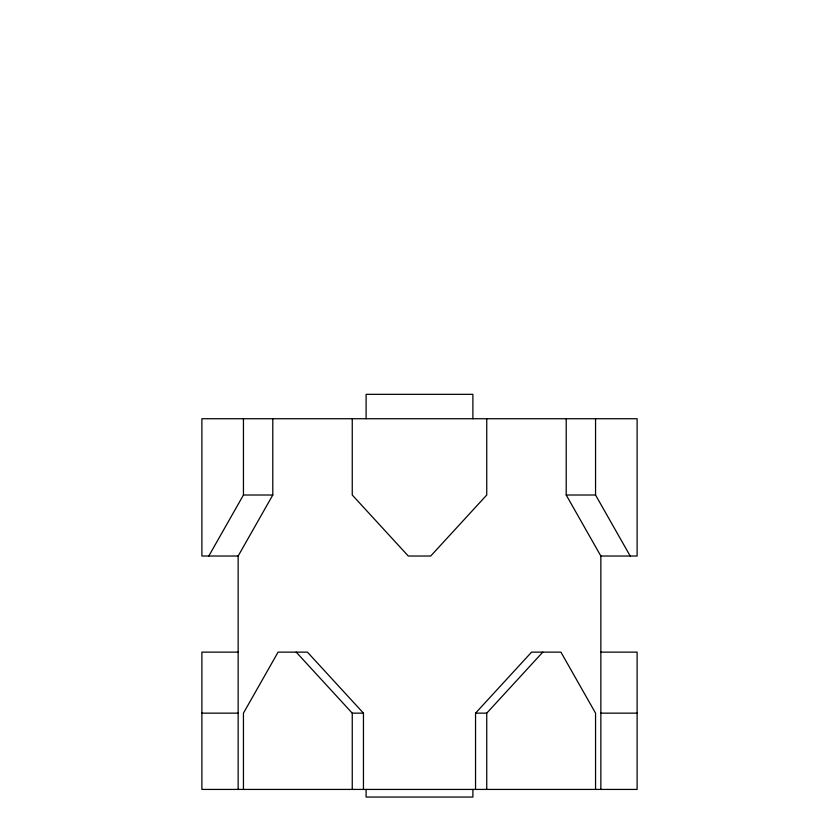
<?xml version="1.0" encoding="UTF-8"?>
<svg xmlns="http://www.w3.org/2000/svg" width="839" height="839" viewBox="0 0 839 839"><rect width="100%" height="100%" fill="white"/><g stroke="black" fill="none" stroke-linecap="round" stroke-linejoin="round"><path stroke-width="1.26" d="M208.806 556.026L243.446 495.01L243.446 418.734M272.79 418.734L272.79 495.01L238.15 556.026L201.884 556.026L201.884 418.734L637.116 418.734L637.116 556.026L600.85 556.026L566.21 495.01L566.21 418.734M475.545 789.426L475.545 713.15L531.58 652.134L560.924 652.134L595.554 713.15L595.554 789.426M486.746 789.426L486.746 713.15L542.791 652.134M243.446 495.01L272.79 495.01M566.21 495.01L595.554 495.01L630.194 556.026M238.15 652.134L201.884 652.134L201.884 789.426L637.116 789.426L637.116 652.134L600.85 652.134M201.884 713.15L238.15 713.15M296.209 652.134L352.254 713.15L363.455 713.15L363.455 789.426M475.545 713.15L486.746 713.15M600.85 713.15L637.116 713.15M363.455 713.15L307.42 652.134L278.076 652.134L243.446 713.15L243.446 789.426M600.85 555.649L600.85 789.426M595.554 418.734L595.554 495.01M486.746 418.734L486.746 495.01L430.711 556.026L408.289 556.026L352.254 495.01L352.254 418.734M472.892 418.734L472.892 394.33L366.108 394.33L366.108 418.734M472.892 789.426L472.892 797.05L366.108 797.05L366.108 789.426M352.254 713.15L352.254 789.426M238.15 555.649L238.15 789.426"/></g></svg>
